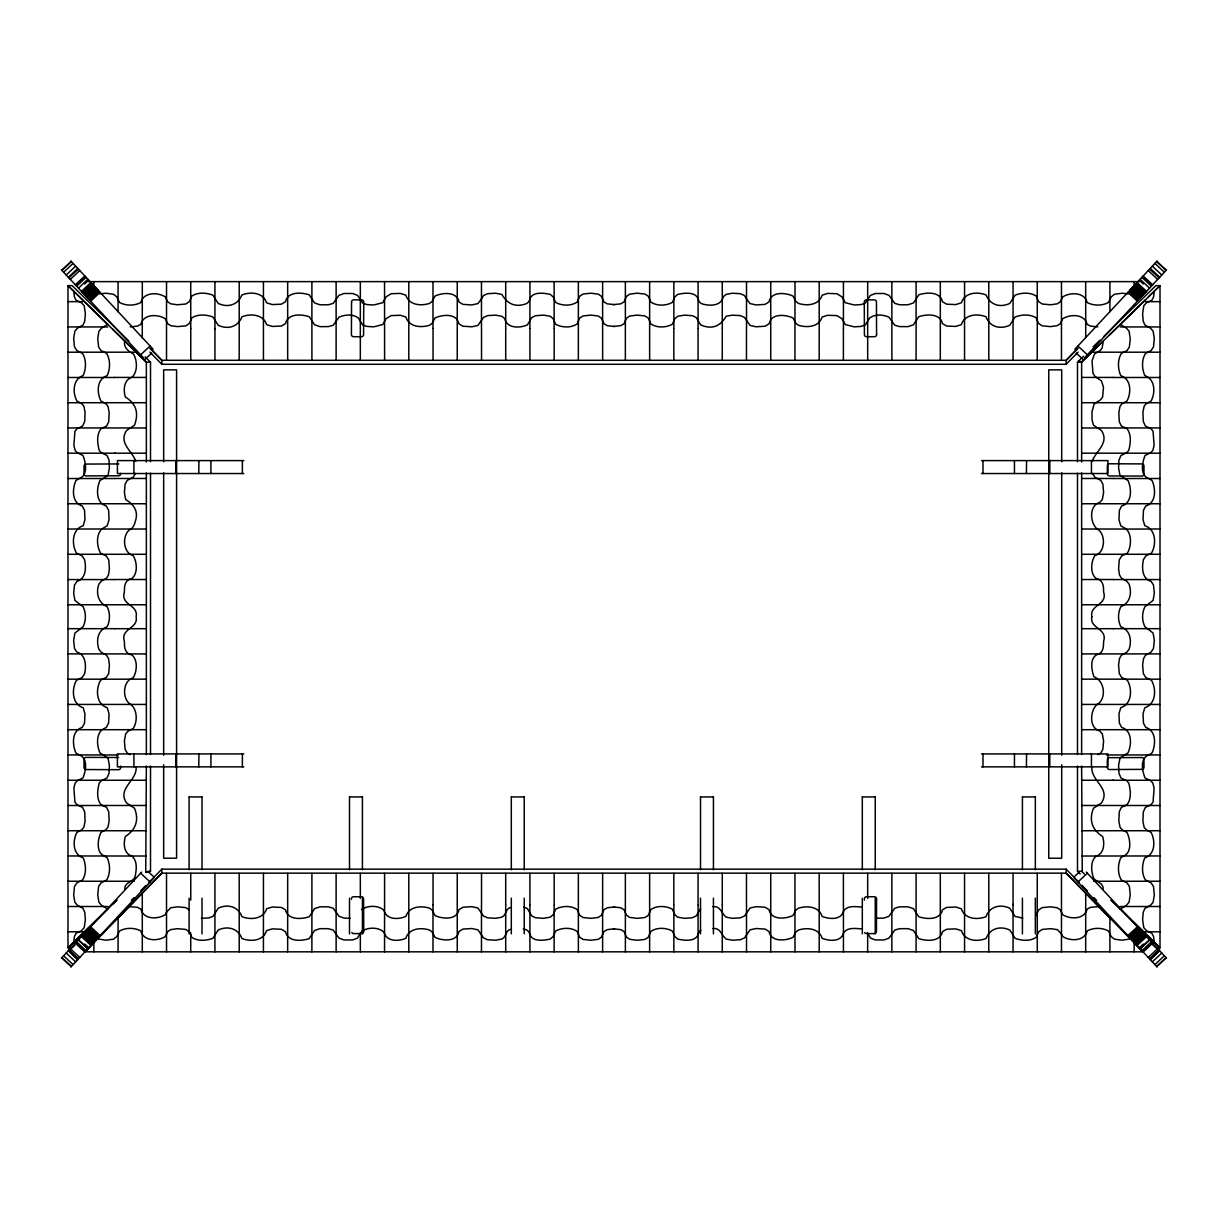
<?xml version="1.0" encoding="UTF-8"?>
<svg xmlns="http://www.w3.org/2000/svg" width="1228" height="1228" viewBox="0 0 1228 1228"><rect width="100%" height="100%" fill="white"/><g stroke="black" fill="none" stroke-linecap="round" stroke-linejoin="round"><path stroke-width="1.5" d="M120.636 766.057L120.62 767.5A2.18 2.072 -90 0 1 118.702 769.695L85.853 769.542A2.195 2.072 -90 0 1 83.995 767.316L84.041 759.441A2.18 2.072 -90 0 1 86.144 757.369L118.594 757.507M351.408 899.403L351.408 898.681A2.195 2.088 0 0 1 353.603 896.762L361.446 896.716A2.18 2.088 0 0 1 363.58 898.789L363.734 931.453A2.195 2.088 0 0 1 361.661 933.572L353.787 933.602A2.195 2.088 0 0 1 351.807 932.512M864.389 900.155L864.405 898.789A2.18 2.088 0 0 1 866.538 896.716L874.382 896.747A2.195 2.088 0 0 1 876.577 898.681L876.439 931.745A2.195 2.088 0 0 1 874.198 933.602L866.323 933.572A2.195 2.088 0 0 1 864.589 932.589M166.517 360.034L166.532 281.626M214.931 329.104L214.931 281.626M214.931 873.415L214.931 951.823M1013.054 360.034L1013.054 281.626M1013.054 951.823L1013.054 904.361M1091.845 767.592C1091.17 780.931 1111.14 788.56 1101.409 802.989L1097.632 805.461M1037.246 360.034L1037.276 281.626M1091.861 616.717C1089.359 604.56 1107.84 605.297 1103.604 592.003A38.252 36.241 -90 0 0 1103.527 589.624C1103.788 584.728 1101.654 579.155 1096.174 578.603C1089.957 573.537 1090.878 561.933 1094.854 555.624C1105.323 552.707 1105.952 535.101 1098.093 529.468M1061.468 328.413L1061.468 281.626M112.638 904.207L116.982 899.97L67.985 947.832L73.649 942.321L74.463 936.381L76.121 933.249L81.539 930.655L84.21 927.631L85.377 919.649L84.732 912.143L82.967 908.321L77.502 905.312L74.893 902.35L73.665 895.135L74.463 886.601L76.857 882.917L82.568 879.939C86.528 873.538 86.098 864.681 83.212 857.911C72.728 854.458 72.437 840.858 76.919 832.384L81.693 829.867L83.857 827.273L85.07 821.286L84.701 812.015L82.614 807.425L76.934 804.708L74.923 802.099L73.864 788.115L75.138 783.111L77.21 780.778L82.936 777.969C85.622 771.491 88.324 758.704 79.789 755.143A9.563 9.056 -90 0 1 79.175 754.944L75.983 752.994C72.13 744.797 71.638 730.537 82.215 727.436L84.532 723.139L84.962 713.79L83.166 707.742C71.961 704.273 71.439 689.154 76.458 680.358L82.199 677.503L84.609 673.681C86.405 665.729 85.776 654.463 76.888 652.083L74.494 648.461L73.649 640.31L74.908 633.034L82.997 626.833C86.19 620.723 86.19 612.726 83.013 606.632L74.908 600.415L73.665 593.155L74.509 584.989L76.903 581.366C86.114 578.849 86.221 567.597 84.609 559.784L82.199 555.946L76.458 553.091C71.47 544.311 71.915 529.253 83.166 525.722L84.978 519.674L84.548 510.311L82.215 506.013C71.638 502.897 72.13 488.652 75.998 480.455L79.175 478.506A9.563 9.056 -90 0 1 79.789 478.306C88.324 474.745 85.622 461.974 82.936 455.481L77.21 452.671L75.138 450.354L73.88 445.334L74.923 431.35L76.934 428.741L82.629 426.024L84.701 421.434L85.07 412.163L83.857 406.176L81.693 403.582L76.919 401.065C72.345 392.53 72.851 379.099 83.212 375.538C86.098 368.768 86.528 359.911 82.568 353.51L76.857 350.533L74.463 346.849L73.665 338.329L74.908 331.099L77.502 328.137L82.967 325.128L84.732 321.306L85.377 313.8L84.21 305.818L81.539 302.809L76.121 300.215L74.478 297.084L73.649 291.143L67.985 285.617L67.985 947.832L72.13 947.832L74.862 945.176M1081.638 461.989L1081.622 362.168L1159.999 285.617L1154.351 291.143L1153.522 297.084L1151.864 300.215L1146.461 302.809L1143.79 305.818L1142.608 313.8L1143.253 321.306L1145.018 325.128L1150.482 328.137L1153.092 331.099L1154.32 338.329L1153.522 346.849L1151.143 350.533L1145.432 353.51C1141.457 359.911 1141.886 368.768 1144.772 375.538C1155.134 379.099 1155.64 392.515 1151.066 401.065L1146.307 403.582L1144.143 406.176L1142.93 412.163L1143.283 421.434L1145.371 426.024L1151.05 428.741L1153.061 431.35L1154.12 445.334L1152.846 450.354L1150.79 452.671L1145.064 455.481C1142.378 461.974 1139.661 474.745 1148.211 478.306A9.563 9.056 -90 0 1 1148.825 478.506L1152.002 480.455C1155.855 488.652 1156.362 502.912 1145.77 506.013L1143.452 510.311L1143.022 519.674L1144.818 525.722C1156.085 529.237 1156.53 544.326 1151.526 553.091L1145.801 555.946L1143.375 559.784C1141.779 567.582 1141.871 578.864 1151.096 581.366L1153.491 584.989L1154.335 593.155L1153.077 600.415L1144.987 606.632C1141.81 612.726 1141.794 620.723 1144.987 626.833L1153.077 633.034L1154.335 640.31L1153.491 648.461L1151.096 652.083L1145.463 655.307L1143.544 658.622L1142.623 665.023L1143.375 673.681L1145.785 677.503L1151.526 680.358C1156.53 689.169 1156.07 704.12 1144.818 707.742L1143.022 713.79L1143.452 723.139L1145.77 727.436C1156.346 730.553 1155.855 744.797 1152.002 752.994L1148.825 754.944A9.563 9.056 -90 0 1 1148.195 755.143C1139.661 758.704 1142.378 771.491 1145.049 777.969L1150.774 780.778L1152.846 783.111L1154.12 788.115L1153.061 802.099L1151.05 804.708L1145.371 807.425L1143.283 812.015L1142.915 821.286L1144.128 827.273L1146.292 829.867L1151.066 832.384C1155.563 840.842 1155.256 854.473 1144.772 857.911C1141.886 864.681 1141.457 873.538 1145.417 879.939L1151.127 882.917L1153.522 886.601L1154.32 895.135L1153.092 902.35L1150.482 905.312L1145.018 908.321L1143.253 912.143L1142.608 919.649L1143.775 927.631L1146.445 930.655L1151.864 933.249L1153.522 936.381L1154.335 942.321L1159.999 947.832L1159.999 285.617L1155.855 285.617L1104.033 336.211M124.811 889.532C124.059 882.195 132.839 882.333 135.019 876.93C136.446 870.268 137.797 860.874 131.795 856.039C123.583 853.567 123.337 843.375 125.348 836.498C135.095 830.328 139.562 820.811 134.527 808.285L130.506 805.507M97.657 938.898L105.93 940.218L113.513 939.19L116.675 936.657L119.576 930.993C125.839 927.478 134.451 927.524 140.76 930.901C143.569 941.339 157.598 941.477 165.258 936.565L167.653 931.684L170.631 929.642L177.231 928.675L185.704 929.412L189.312 931.76L191.844 937.409C197.877 941.4 206.35 940.801 212.889 938.299L218.17 930.056C228.055 925.39 238.355 928.752 241.839 938.438C250.589 942.014 263.345 941.078 266.553 930.67L272.232 928.875L281.319 929.258L285.479 931.653C287.812 942.029 301.259 941.262 309.18 938.622L314.537 930.517L319.955 928.66L328.398 928.69L333.187 930.072L338.989 938.131L344.086 939.973L352.743 939.927L357.578 938.038L360.694 932.528M166.532 912.128L165.304 914.645C157.844 919.511 143.461 919.68 140.836 909.088L137.321 907.292L129.17 906.617L118.088 917.991L118.072 951.823M770.739 319.679L769.004 323.839L765.075 326.218L756.141 326.786L750.093 325.451L744.46 317.407L740.3 315.596L732.287 315.151L726.116 316.302C720.406 326.295 711.841 329.933 700.559 324.837L696.322 317.622L692.485 315.719L684.595 315.12L677.687 316.271L674.863 318.727L672.253 324.315C665.929 327.738 656.826 328.06 650.794 323.87L648.369 318.175L644.976 315.949L637.148 315.105L629.642 316.041L626.495 318.267L624.039 323.762L620.662 325.696L613.447 326.479M867.29 932.528L870.422 938.038L875.242 939.927L883.899 939.973L888.995 938.131L894.798 930.072L899.587 928.69L908.029 928.66L913.463 930.517L918.805 938.622C926.726 941.262 940.172 942.029 942.505 931.653L946.665 929.258L955.752 928.875L961.432 930.67C964.655 941.062 977.396 942.014 986.145 938.438C989.645 928.752 999.93 925.39 1009.815 930.056L1015.111 938.299C1021.65 940.801 1030.108 941.4 1036.14 937.409L1038.688 931.76L1042.28 929.412L1050.769 928.675L1057.369 929.642L1061.468 933.94M1092.183 461.344C1095.775 450.922 1109.744 443.032 1101.424 430.46L1097.632 427.989M481.468 298.834L483.51 295.534L487.669 293.692L495.667 293.231L501.868 294.413C507.195 303.73 515.023 307.706 525.983 303.823A6.201 5.91 0 0 0 529.391 300.323C531.448 291.205 543.467 292.893 550.221 294.382L553.107 296.838L555.701 302.456C562.025 305.91 571.158 306.217 577.175 302.027L579.631 296.286L583.039 294.045L590.898 293.185L598.374 294.152L601.505 296.409L603.946 301.904L607.307 303.853L614.537 304.636M481.468 298.895L477.922 303.592L471.874 304.943L462.925 304.375L458.98 301.965C457.016 291.297 442.525 292.51 435.065 296.04L432.179 301.367L429.585 303.408C420.667 306.232 409.016 305.127 405.839 295.18L400.328 293.4L391.164 293.722L386.114 296.808L382.706 302.717L373.711 304.989L366.896 304.59L362.705 303.07L357.578 295.411L352.743 293.523L344.086 293.477L338.989 295.319L333.187 303.377L328.398 304.774L319.955 304.79L314.537 302.932L309.18 294.827C301.213 292.218 287.874 291.404 285.479 301.796L281.319 304.191L272.232 304.575L266.553 302.779C263.375 292.417 250.573 291.42 241.839 295.012C238.201 304.544 228.208 308.228 218.17 303.393L212.889 295.15C206.35 292.648 197.877 292.049 191.844 296.04L189.312 301.689L185.704 304.037L177.231 304.774L170.631 303.807L167.653 301.766L165.258 296.884C157.598 291.972 143.569 292.111 140.76 302.564C134.451 305.925 125.839 305.972 119.576 302.456L116.675 296.792L113.513 294.259L105.93 293.231L99.637 293.86M102.538 427.927L100.926 428.787C96.291 434.773 97.426 443.569 99.284 450.476L101.341 452.718L107.036 455.511L109.016 460.116L109.415 467.899L108.156 474.699A11.175 10.591 -90 0 1 107.65 475.65L99.975 480.532C96.214 488.79 95.769 503.019 106.36 506.059L108.647 510.434L109.031 519.797L107.204 525.768L101.709 529.038L146.086 529.022M1125.477 805.507L1127.058 804.662C1131.694 798.676 1130.558 789.88 1128.716 782.973L1126.659 780.732L1120.949 777.953L1118.969 773.333L1118.585 765.566L1119.829 758.766A11.175 10.591 -90 0 1 1120.35 757.799L1128.01 752.917C1131.771 744.659 1132.231 730.43 1121.624 727.39L1119.353 723.016L1118.969 713.652L1120.78 707.681C1132.062 704.151 1132.416 689.046 1127.411 680.297L1121.671 677.472L1119.276 673.558L1118.57 664.855L1119.491 658.546L1121.425 655.261L1126.782 652.237L1129.085 649.305C1131.986 640.648 1130.328 630.087 1120.918 626.833C1117.726 620.723 1117.741 612.726 1120.918 606.617C1130.113 603.178 1132.124 592.94 1129.085 584.144L1126.782 581.212L1121.425 578.188L1119.491 574.904L1118.57 568.595L1119.276 559.891L1121.671 555.992L1127.411 553.153C1131.402 546.353 1131.894 534.671 1126.337 529.084L1159.999 529.007M135.387 473.455L133.084 477.354L127.252 480.363L125.102 484.185L124.412 492.443L125.624 499.504C132.378 503.572 137.95 509.528 136.093 518.508C135.08 522.391 134.098 527.518 130.291 529.483M190.754 328.551L190.724 281.626M166.578 912.005L170.769 907.753L177.477 906.832L185.858 907.615L189.358 909.979M1036.094 915.612L1038.627 909.979L1042.127 907.615L1050.508 906.832L1057.216 907.753L1060.271 909.764L1062.68 914.645C1070.156 919.511 1084.524 919.68 1087.164 909.088L1090.664 907.292L1098.814 906.617L1109.897 917.991M770.754 319.572C775.866 313.508 786.35 315.059 792.904 317.883L795.805 323.24L798.369 325.251C807.21 327.983 818.938 327.032 822.085 317.085L827.519 315.289L836.882 315.596L841.871 318.635L845.294 324.56L854.258 326.832L861.135 326.433L865.341 324.883L869.746 317.914C875.211 313.846 882.978 314.598 888.918 317.131L894.767 325.22L899.51 326.602L907.906 326.648L913.417 324.821L918.744 316.701C926.649 314.076 940.141 313.232 942.49 323.609L946.604 326.019L955.645 326.433L961.37 324.683C964.594 314.337 977.288 313.293 986.084 316.809C989.4 326.786 999.93 329.718 1009.738 325.282L1015.034 317.039C1021.573 314.491 1030 313.954 1036.094 317.837L1038.627 323.471L1042.127 325.834L1050.508 326.617L1057.216 325.696L1060.271 323.685L1062.68 318.804C1070.156 313.938 1084.524 313.769 1087.164 324.361L1090.664 326.157L1097.817 326.848M73.649 291.143L107.634 324.33L101.417 328.229L98.869 331.36L97.733 338.882L98.639 347.156L101.08 350.64L104.457 352.206M1154.335 942.321L1120.366 909.119L1126.567 905.22L1129.115 902.089L1130.251 894.567L1129.346 886.294L1126.905 882.809L1123.528 881.244M700.559 908.613L696.322 915.827L692.485 917.73L684.595 918.344L677.687 917.178L674.863 914.722L672.253 909.134C665.929 905.711 656.826 905.389 650.794 909.58L648.369 915.274L644.976 917.5L637.148 918.36L629.642 917.408L626.495 915.182L624.039 909.687L620.662 907.753L613.447 906.97M61.4 958.162L141.665 872.095M70.856 966.989L154.39 877.406L148.987 872.371M1074.822 349.289L1157.144 261.011M1084.278 358.1L1166.6 269.838M73.649 942.321L107.757 908.981M150.507 766.011L150.507 871.281L145.733 871.941L146.362 766.011M1097.54 427.958L1093.473 425.164L1092.045 419.776L1091.953 411.933L1094.117 403.935L1100.534 399.821L1102.637 396.951L1103.481 387.25L1101.439 380.895L1095.008 376.489L1092.935 373.158L1092.03 360.786L1094.501 354.002L1100.457 350.333L1102.145 348.031L1103.358 340.939L1081.622 362.168L1077.493 362.168L1077.493 461.697M1145.555 299.739L1109.068 335.367M145.733 871.941L150.507 871.281M1077.493 362.168L1083.572 356.181M148.588 882.732L161.82 869.163L1066.165 869.163L1066.165 873.154L1142.946 951.823L85.054 951.823L93.85 942.812L93.835 951.823M129.201 906.617L161.82 873.154L161.82 869.163M1077.493 348.675L1066.165 360.295L1066.165 364.286L161.82 364.286L149.908 352.083M131.381 900.354L134.021 897.653M140.652 890.868L145.932 885.434M85.054 951.823L161.82 873.154L1066.165 873.154L1098.799 906.617M1078.077 348.092L1066.165 360.295L161.82 360.295L149.908 348.092M1066.165 364.286L1078.077 352.083M1148.41 296.946L1154.351 291.143M1093.12 346.864L1099.935 340.202M61.738 270.191L71.193 261.38M61.907 270.375L71.362 261.564M63.626 272.217L73.081 263.406M66.205 274.98L75.66 266.169M68.4 277.344L77.748 268.41M68.829 277.804L78.392 269.101M70.303 279.37L79.743 270.559M75.353 284.789L84.809 275.978M75.952 285.433L85.392 276.607M76.627 286.17L86.083 277.344M78.485 288.15L87.848 279.232M84.701 283.99L88.754 280.214M81.478 291.358L90.933 282.547M81.923 291.834L91.379 283.023M82.245 292.187L91.701 283.361M82.522 292.479L91.977 283.653M82.583 292.54L92.177 283.883M82.875 292.863L92.238 283.944M83.965 294.029L93.42 285.218M83.995 294.06L93.451 285.249M84.179 294.259L93.635 285.449M84.425 294.52L93.85 285.663M84.532 294.643L93.988 285.817M84.809 294.935L94.264 286.109M84.947 295.088L94.402 286.277M85.146 295.303L94.51 286.385M85.331 295.503L94.71 286.6M85.622 295.81L95.016 286.922M85.914 296.132L95.354 287.291M86.267 296.501L95.723 287.69M86.758 297.022L96.214 288.196M86.896 297.176L96.275 288.273M87.142 297.437L96.705 288.733M87.388 297.698L96.828 288.872M87.986 298.343L97.565 289.654M88.17 298.542L93.574 293.507M88.431 298.834L97.887 290.008M88.677 299.079L98.133 290.268M88.892 299.31L98.424 290.591M89.905 300.415L99.361 291.589M90.657 301.198L100.097 292.387M140.637 354.8L150.092 345.989M144.935 359.405L151.689 353.111M1079.013 872.371L1073.61 877.406L1157.144 966.989M1077.908 882.011L1087.363 873.2M1127.903 935.613L1137.343 926.802M1128.639 936.411L1138.095 927.585M1139.031 928.598L1129.576 937.409L1139.108 928.69M1129.867 937.731L1139.323 928.921M1130.113 937.992L1139.569 929.166M1130.435 938.345L1139.83 929.458M1130.558 938.484L1140.014 929.657M1131.172 939.128L1140.612 930.302M1131.295 939.266L1140.689 930.379M1131.402 939.374L1140.858 930.563M1131.679 939.666L1141.18 930.916L1131.786 939.804M1132.277 940.31L1141.733 931.499M1132.646 940.709L1142.086 931.868M1132.922 941.001L1142.378 932.19M1132.968 941.062L1142.439 932.252M1133.214 941.308L1142.746 932.574M1133.398 941.508L1142.869 932.712M1133.597 941.722L1142.946 932.804M1133.736 941.891L1143.191 933.065M1140.643 935.751L1143.345 933.234M1134.15 942.336L1143.575 933.48M1134.365 942.551L1143.821 933.74M1134.58 942.782L1144.005 933.94M1145.125 935.137L1135.67 943.964L1145.279 935.291M1135.961 944.271L1145.417 935.46M1141.641 939.512L1145.693 935.736L1136.299 944.639M1136.621 944.977L1146.077 936.166M1137.067 945.453L1146.522 936.642M1139.246 947.786L1143.299 944.01M1140.075 948.676L1149.515 939.85M1140.152 948.768L1149.608 939.957M1141.917 950.656L1151.373 941.83M1142.608 951.393L1152.048 942.567M1143.191 952.022L1152.647 943.211M1148.257 957.441L1157.697 948.63M1149.608 958.899L1159.063 950.088L1149.715 959.007M1150.145 959.482L1159.6 950.656L1150.252 959.59M1152.34 961.831L1161.795 953.02M1154.919 964.594L1164.374 955.783M1156.638 966.436L1166.093 957.625M1156.807 966.62L1166.262 957.809M1123.589 855.993C1132.17 852.769 1130.343 838.924 1126.89 832.277L1122.116 829.806L1119.982 827.089L1118.831 820.933L1119.276 811.739L1121.41 807.333L1125.416 805.522M361.493 909.564C367.709 905.312 378.424 904.975 384.026 910.393C386.406 919.925 398.593 919.726 405.9 916.364C409.047 906.417 420.774 905.466 429.616 908.198L432.195 910.209L435.08 915.566C442.525 919.097 457.092 920.248 458.98 909.61L462.925 907.231L471.844 906.663L477.892 907.999L483.525 916.057L487.685 917.853L495.698 918.314L501.884 917.147C506.35 915.274 505.445 908.766 510.418 907.523M361.523 931.392C367.74 927.14 378.408 926.833 384.026 932.221C386.421 941.738 398.486 941.6 405.839 938.284C409.016 928.322 420.667 927.217 429.585 930.056L432.179 932.083L435.065 937.409C442.525 940.94 457.016 942.152 458.98 931.499L462.925 929.074L471.874 928.521L477.922 929.857L483.51 937.931L487.669 939.758L495.667 940.218L501.868 939.036C506.335 937.164 505.445 930.717 510.341 929.381M104.549 881.228L106.759 879.831C110.52 873.338 110.228 864.527 107.204 857.789L104.487 856.039M1123.497 352.206L1121.225 353.618C1117.465 360.111 1117.772 368.922 1120.78 375.661C1131.341 379.007 1131.433 392.868 1126.89 401.172L1122.116 403.644L1119.997 406.361L1118.831 412.516L1119.276 421.711L1121.41 426.116L1125.416 427.927M102.354 679.207L100.573 680.297C95.569 689.046 95.922 704.151 107.204 707.681L109.016 713.652L108.632 723.016L106.36 727.39L101.939 729.708L67.985 729.708M1097.709 703.966C1089.942 709.723 1088.561 728.112 1099.812 731.028L1102.36 733.96L1103.588 741.006L1102.882 749.264L1100.748 753.086L1097.832 754.652M67.985 679.176L102.446 679.176L106.314 677.472L108.709 673.558L109.415 664.855L108.494 658.546L106.56 655.261L101.203 652.237L98.9 649.305C95.999 640.648 97.657 630.087 107.066 626.833C110.244 620.723 110.259 612.726 107.066 606.617C98.378 603.009 95.569 593.17 98.915 584.144L101.203 581.212L106.56 578.188L108.494 574.904L109.415 568.595L108.709 559.891L106.329 555.992L102.446 554.273L146.086 554.288M129.907 529.468C122.032 535.132 122.677 552.661 133.146 555.624C137.106 561.933 138.043 573.537 131.81 578.603C126.33 579.155 124.197 584.728 124.458 589.624A38.252 36.241 90 0 0 124.396 592.003C120.144 605.297 138.626 604.56 136.124 616.717C138.626 628.889 120.144 628.153 124.396 641.461A38.252 36.241 -90 0 0 124.458 643.825C124.197 648.722 126.33 654.294 131.81 654.846C138.027 659.912 137.106 671.516 133.146 677.825C122.662 680.742 122.048 698.348 129.907 703.982M1098.093 703.982C1106.735 697.412 1104.371 680.512 1093.918 676.766C1091.523 670.058 1089.436 657.778 1097.525 654.37C1102.437 653.618 1103.481 647.97 1103.527 643.825A38.252 36.241 -90 0 0 1103.588 641.461C1107.84 628.153 1089.359 628.889 1091.861 616.732M102.385 679.207L146.086 679.161M1123.543 352.206L1126.905 350.64L1129.346 347.156L1130.251 338.882L1129.115 331.36L1126.583 328.229L1120.366 324.33M104.457 881.244L101.08 882.809L98.639 886.294L97.733 894.567L98.869 902.089L101.417 905.22L107.634 909.119M130.506 427.958L134.527 425.164C139.347 411.748 135.433 403.429 125.348 396.951C123.153 389.813 123.828 379.713 132.148 377.18C137.874 371.424 137.306 360.633 133.499 354.002C128.464 351.361 123.445 347.647 124.627 340.939M1097.54 805.491L1093.473 808.285C1088.422 820.811 1092.874 830.328 1102.637 836.498C1104.832 843.621 1104.187 853.752 1095.836 856.269C1090.157 861.734 1091.155 871.588 1093.672 878.373C1096.88 882.195 1103.726 883.024 1103.174 889.532M1123.497 856.039L1120.78 857.789C1117.756 864.527 1117.465 873.338 1121.225 879.831L1123.497 881.244M1130.328 938.898L1122.07 940.218L1114.487 939.19L1111.309 936.657L1108.423 930.993C1102.161 927.478 1093.534 927.524 1087.225 930.901C1084.539 941.462 1070.309 941.385 1062.742 936.565L1061.468 933.986M102.569 427.927L106.59 426.116L108.709 421.711L109.154 412.516L108.003 406.361L105.869 403.644L101.095 401.172C96.567 392.853 96.659 379.007 107.204 375.661C110.228 368.922 110.52 360.111 106.759 353.618L104.549 352.221M130.368 427.989L126.576 430.46C118.241 443.032 132.225 450.922 135.801 461.344M613.447 304.636L620.693 303.853L624.039 301.904L626.48 296.409L629.626 294.152L637.086 293.185L644.961 294.045L648.353 296.286L650.809 302.027C656.842 306.217 665.96 305.91 672.284 302.456L674.893 296.838L677.764 294.382C684.518 292.893 696.537 291.205 698.594 300.323A6.201 5.91 0 0 0 702.002 303.823C709.554 306.202 721.266 306.263 723.307 296.7L726.132 294.413L732.318 293.231L740.315 293.692L744.475 295.534L746.517 298.834M614.537 928.813L607.307 929.611L603.946 931.545L601.505 937.041L598.374 939.297L590.898 940.264L583.039 939.405L579.631 937.164L577.175 931.423C571.158 927.232 562.025 927.539 555.701 930.993L553.107 936.611L550.221 939.067C543.451 940.617 531.463 942.168 529.391 933.126A6.201 5.91 0 0 0 525.983 929.642L523.266 928.844M614.537 906.97L607.323 907.753L603.961 909.687L601.49 915.182L598.343 917.408L590.852 918.36L583.008 917.5L579.616 915.274L577.191 909.58C571.158 905.389 562.056 905.711 555.731 909.134L553.137 914.722L550.298 917.178L543.39 918.344L535.5 917.73L531.663 915.827L527.426 908.613L523.911 907.139M130.183 326.848L137.321 326.157L140.836 324.361C143.461 313.769 157.844 313.938 165.304 318.804L167.714 323.685L170.769 325.696L177.477 326.617L185.858 325.834L189.358 323.471L191.89 317.837C197.984 313.954 206.411 314.491 212.951 317.039L218.246 325.282C228.285 329.979 238.355 326.525 241.916 316.809C250.712 313.293 263.391 314.337 266.614 324.683L272.355 326.433L281.396 326.019L285.495 323.609C287.843 313.232 301.336 314.076 309.241 316.701L314.583 324.821L320.078 326.648L328.475 326.602L333.218 325.22L339.066 317.131C345.022 314.598 352.774 313.846 358.238 317.914L362.659 324.883L366.85 326.433L373.726 326.832L382.706 324.56L386.114 318.635L391.103 315.596L400.466 315.289L405.9 317.085C409.047 327.032 420.774 327.983 429.616 325.251L432.195 323.24L435.08 317.883C441.635 315.059 452.119 313.508 457.23 319.572M201.377 918.329L208.898 917.915L212.951 916.41L218.246 908.183C228.285 903.486 238.355 906.924 241.916 916.656C250.712 920.171 263.391 919.112 266.614 908.766L272.355 907.016L281.396 907.431L285.495 909.841C287.843 920.217 301.336 919.373 309.241 916.748L314.583 908.628L320.078 906.801L328.475 906.847L333.218 908.244L339.066 916.318L344.239 918.13L350.118 918.314M67.985 453.193L115.263 453.193M1112.721 780.256L1159.999 780.256M1081.914 453.193L1159.999 453.193M146.086 780.256L67.985 780.256M88.57 281.626L1139.43 281.626M67.985 301.643L82.967 301.643M1145.033 301.643L1159.999 301.643M67.985 326.94L107.757 326.94M1120.228 326.94L1159.999 326.94M67.985 352.206L136.185 352.19M1091.799 352.19L1159.999 352.206M1078.123 361.508L1082.252 361.508M150.507 461.697L150.507 362.168L146.362 362.168L67.985 285.617L72.13 285.617L128.879 341.046M114.48 377.426L146.086 377.426M1081.914 377.426L1113.52 377.426M67.985 377.487L114.803 377.487M1113.197 377.487L1159.999 377.487M67.985 402.738L146.086 402.707M1081.914 402.707L1159.999 402.738M67.985 427.943L146.086 427.973M1081.914 427.973L1159.999 427.943M114.726 453.209L146.086 453.193M243.819 460.607L117.397 460.607L117.427 473.532L243.819 473.532M981.54 460.607L1107.948 460.607L1107.932 473.532L981.54 473.532M114.542 478.475L146.086 478.475M1081.914 478.475L1113.443 478.475M67.985 478.521L114.695 478.521M1113.305 478.521L1159.999 478.521M67.985 503.741L146.086 503.756M1081.914 503.756L1159.999 503.741M67.985 529.007L101.77 529.007C95.83 534.932 96.736 546.26 100.573 553.153L102.354 554.258M1081.914 529.022L1126.322 529.038L1120.78 525.768L1118.969 519.797L1119.353 510.434L1121.624 506.059C1132.216 503.004 1131.771 488.79 1128.01 480.532L1120.35 475.65A11.175 10.591 -90 0 1 1119.829 474.699L1118.585 467.899L1118.969 460.116L1120.964 455.511L1126.659 452.718L1128.716 450.476C1130.558 443.569 1131.694 434.773 1127.074 428.787L1125.493 427.943M67.985 554.273L102.446 554.273M1081.914 554.288L1159.999 554.273M114.649 579.524L146.086 579.524M1081.914 579.524L1113.335 579.524M67.985 579.57L114.634 579.57M1113.366 579.57L1159.999 579.57M67.985 604.775L146.086 604.759M1081.914 604.759L1159.999 604.775M67.985 628.675L114.588 628.675M1113.397 628.675L1159.999 628.675M114.649 628.69L146.086 628.69M1081.914 628.69L1113.335 628.69M67.985 653.895L146.086 653.925M1081.914 653.925L1159.999 653.895M1081.914 679.161L1159.999 679.176M67.985 704.442L146.086 704.427M1081.914 704.427L1159.999 704.442M146.086 729.693L101.939 729.708C96.014 735.311 96.858 745.903 99.975 752.917L107.634 757.799A11.175 10.591 90 0 1 108.156 758.766L109.399 765.566L109.016 773.333L107.036 777.953L101.325 780.732L99.268 782.973C97.426 789.88 96.291 798.676 100.926 804.662L102.446 805.461M1081.914 729.693L1159.999 729.708M243.819 753.915L117.397 753.915L117.397 766.855L243.819 766.855M981.54 753.915L1107.948 753.915L1107.932 766.855L981.54 766.855M67.985 754.928L117.98 754.974M1106.551 754.974L1159.999 754.928M1081.914 780.256L1113.274 780.24M189.097 796.941L202.021 796.941M349.504 796.941L362.429 796.941M511.308 796.941L524.233 796.941M700.513 796.941L713.437 796.941M862.317 796.941L875.242 796.941M1022.417 796.941L1035.342 796.941M67.985 805.507L146.086 805.476M1081.914 805.476L1159.999 805.507M67.985 830.727L146.086 830.742M1081.914 830.742L1159.999 830.727M67.985 855.962L146.086 856.023M1081.914 856.023L1159.999 855.962M1077.493 766.011L1077.493 871.281L1081.622 871.281L1084.324 873.922M67.985 881.244L134.297 881.274M1093.688 881.274L1159.999 881.244M67.985 906.51L107.757 906.51M1120.228 906.51L1159.999 906.51M67.985 931.806L82.951 931.806M1145.033 931.806L1159.999 931.806M118.732 463.938L85.837 464.077A2.164 2.042 -90 0 0 84.011 466.272L84.041 473.87A2.149 2.042 -90 0 0 86.114 475.911L118.625 475.773A2.149 2.042 -90 0 0 120.666 473.67L120.666 473.363M1022.847 918.13L1015.034 916.41L1009.738 908.183C999.93 903.731 989.4 906.663 986.084 916.656C977.273 920.14 964.609 919.158 961.37 908.766L955.645 907.016L946.604 907.431L942.49 909.841C940.141 920.217 926.649 919.373 918.744 916.748L913.417 908.628L907.906 906.801L899.51 906.847L894.767 908.244L888.918 916.318L883.746 918.13L876.316 918.206M861.089 928.859C855.256 928.414 846.844 927.155 843.406 933.219C840.95 942.275 828.854 941.032 822.146 938.284C818.969 928.261 807.333 927.263 798.415 930.056L795.821 932.083L792.935 937.409C785.475 940.94 770.969 942.152 769.004 931.499L765.059 929.074L756.11 928.521L750.062 929.857L744.475 937.931L740.315 939.758L732.318 940.218L726.132 939.036C721.511 935.567 720.529 927.432 712.9 928.537M614.537 326.479L607.323 325.696L603.961 323.762L601.49 318.267L598.343 316.041L590.852 315.105L583.008 315.949L579.616 318.175L577.191 323.87C571.158 328.06 562.056 327.738 555.731 324.315L553.137 318.727L550.298 316.271L543.39 315.12L535.5 315.719L531.663 317.622L527.426 324.837C519.935 328.306 506.903 328.613 504.693 318.589L501.884 316.302L495.698 315.151L487.685 315.596L483.525 317.407L477.892 325.451L471.844 326.786L462.925 326.218L458.98 323.839L457.261 319.679M861.135 907.016C855.302 906.602 846.844 905.282 843.436 911.376C840.934 920.417 828.793 919.189 822.085 916.364C818.923 906.356 807.226 905.496 798.369 908.198L795.805 910.209L792.904 915.566C785.459 919.097 770.908 920.248 769.004 909.61L765.075 907.231L756.141 906.663L750.093 907.999L744.46 916.057L740.3 917.853L732.287 918.314L726.116 917.147C721.542 913.632 720.468 905.573 712.839 906.678M613.447 928.813L620.693 929.611L624.039 931.545L626.48 937.041L629.626 939.297L637.086 940.264L644.961 939.405L648.353 937.164L650.809 931.423C656.842 927.232 665.96 927.539 672.284 930.993L674.893 936.611L677.764 939.067C684.533 940.617 696.522 942.168 698.594 933.126A6.201 5.91 0 0 1 700.85 930.256M1128.348 293.86L1122.07 293.231L1114.487 294.259L1111.309 296.792L1108.423 302.456C1102.161 305.972 1093.534 305.925 1087.225 302.564C1084.539 291.988 1070.309 292.064 1062.742 296.884L1060.332 301.766L1057.369 303.807L1050.769 304.774L1042.28 304.037L1038.688 301.689L1036.14 296.04C1030.108 292.049 1021.65 292.648 1015.111 295.15L1009.815 303.393C999.776 308.228 989.799 304.529 986.145 295.012C977.411 291.42 964.625 292.417 961.432 302.779L955.752 304.575L946.665 304.191L942.505 301.796C940.172 291.435 926.726 292.187 918.805 294.827L913.463 302.932L908.029 304.79L899.587 304.774L894.798 303.377L888.995 295.319L883.899 293.477L875.242 293.523L870.422 295.411L865.279 303.07L861.089 304.59L854.274 304.989L845.294 302.717L841.871 296.808L836.836 293.722L827.657 293.4L822.146 295.18C818.984 305.127 807.318 306.232 798.415 303.408L795.821 301.367L792.935 296.04C785.475 292.51 770.969 291.297 769.004 301.965L765.059 304.375L756.11 304.943L750.062 303.592L746.517 298.895M130.368 805.461L126.576 802.989C116.844 788.56 136.815 780.931 136.139 767.592M102.569 805.522L106.575 807.333L108.709 811.739L109.154 820.933L108.003 827.089L105.869 829.806L101.095 832.277C97.641 838.924 95.83 852.785 104.395 855.993M130.153 754.652L127.236 753.086L125.102 749.264L124.412 741.006L125.624 733.96L128.172 731.028L133.1 728.634C137.797 721.696 137.429 709.17 130.291 703.966M1097.709 529.483C1089.942 523.727 1088.561 505.337 1099.812 502.421L1102.36 499.504L1103.588 492.443L1102.898 484.185L1100.748 480.363L1094.915 477.354L1092.598 473.455M1156.807 261.38L1166.262 270.191M1156.638 261.564L1166.093 270.375M1154.919 263.406L1164.374 272.217M1152.34 266.169L1161.795 274.98M1150.268 268.379L1159.692 277.236M1149.608 269.101L1159.171 277.804M1148.257 270.559L1157.697 279.37M1143.191 275.978L1152.647 284.789M1142.608 276.607L1152.048 285.433M1141.917 277.344L1151.373 286.17M1140.152 279.232L1149.515 288.15M1139.246 280.214L1143.299 283.99M1137.067 282.547L1146.522 291.358M1136.621 283.023L1146.077 291.834M1136.299 283.361L1145.693 292.264M1136.023 283.653L1145.478 292.479M1145.279 292.709L1135.793 283.898L1145.217 292.771M1134.58 285.218L1144.035 294.029M1134.549 285.249L1144.005 294.06M1134.365 285.449L1143.821 294.259M1134.15 285.663L1143.575 294.52M1134.012 285.817L1143.345 294.766M1133.736 286.109L1143.191 294.935M1133.597 286.277L1143.053 295.088M1133.398 286.492L1142.946 295.211M1133.183 286.707L1142.746 295.426M1132.922 286.999L1142.439 295.748M1132.646 287.291L1142.086 296.132M1132.277 287.69L1141.733 296.501M1131.786 288.196L1141.242 297.022L1131.679 288.334M1131.402 288.626L1140.751 297.544M1131.234 288.795L1140.612 297.698M1130.558 289.516L1139.891 298.481M1134.426 293.507L1139.83 298.542M1130.113 290.008L1139.569 298.834M1129.867 290.268L1139.323 299.079M1129.668 290.483L1139.031 299.402M1128.639 291.589L1138.095 300.415M1127.903 292.387L1137.343 301.198M1077.908 345.989L1087.363 354.8M1076.311 353.111L1083.065 359.405M140.637 873.2L150.092 882.011M90.657 926.802L100.097 935.613M89.905 927.585L99.361 936.411M88.969 928.598L98.424 937.409L88.892 928.69M88.677 928.921L98.133 937.731M88.431 929.166L97.887 937.992M88.17 929.458L97.565 938.345M87.986 929.657L97.442 938.484M96.843 939.113L87.372 930.317L96.705 939.266M87.142 930.563L96.598 939.374M86.896 930.824L96.275 939.727M86.758 930.977L96.214 939.804M86.267 931.499L95.723 940.31M85.899 931.899L95.37 940.694M85.622 932.19L95.078 941.001M85.576 932.252L95.016 941.078M85.331 932.497L94.71 941.4M85.146 932.697L94.587 941.538M85.054 932.789L94.402 941.722M84.809 933.065L94.264 941.891M84.655 933.234L87.357 935.751M84.425 933.48L93.988 942.183M84.179 933.74L93.635 942.551M83.995 933.94L93.42 942.782M82.875 935.137L92.33 943.964M82.752 935.275L92.177 944.117M82.583 935.46L92.039 944.271M86.359 939.512L82.307 935.736L91.701 944.639M81.923 936.166L91.379 944.977M81.478 936.642L90.933 945.453M84.701 944.01L88.754 947.786M78.485 939.85L87.925 948.676M78.392 939.957L87.848 948.768M76.627 941.83L86.083 950.656M75.952 942.567L85.392 951.393M75.353 943.211L84.809 952.022M70.303 948.63L79.743 957.441M78.392 958.899L68.937 950.088L78.285 959.007M77.855 959.482L68.4 950.656L77.732 959.621M66.205 953.02L75.66 961.831M63.626 955.783L73.081 964.594M61.907 957.625L71.362 966.436M61.738 957.809L71.193 966.62M1111.355 900.324L1159.999 947.832L1155.855 947.832L1151.803 943.871M1077.493 871.281L1080.195 873.922M145.104 356.887L150.507 362.168M112.638 329.242L146.362 362.168L146.362 461.989M1111.002 899.97L1120.366 909.119M1066.165 869.163L1079.397 882.732M1082.052 885.434L1087.348 890.868M1093.964 897.653L1096.604 900.354M1142.915 951.823L1134.135 942.812L1134.165 951.823M150.491 348.675L161.82 360.295L161.82 364.286M1082.252 871.941L1081.622 766.011M1086.335 872.095L1166.6 958.162M70.856 261.011L153.178 349.289M61.4 269.838L143.722 358.1M867.659 933.219L867.659 951.823M1134.165 281.626L1134.165 287.03M1109.912 281.626L1109.912 311.805M1109.912 917.991L1109.912 951.823M1091.446 460.607L1091.446 473.532M1091.446 753.915L1091.446 766.855M1085.675 281.626L1085.721 337.807M1085.721 893.201L1085.675 951.823M1081.638 472.903L1081.622 754.529M1077.493 473.179L1077.493 754.529M1061.698 461.774L1061.698 369.843L1048.758 369.843L1048.758 858.218L1061.698 858.218L1061.698 764.737M1061.698 472.857L1061.698 755.205M1061.468 328.352L1061.468 360.034M1061.468 873.415L1061.468 951.823M1049.602 460.607L1049.602 473.532M1049.602 753.915L1049.602 766.855M1049.433 460.607L1049.433 473.532M1049.433 753.915L1049.433 766.855M1037.246 873.415L1037.276 951.823M1035.342 796.957L1035.342 869.808M1035.342 898.175L1035.342 933.863M1026.562 460.607L1026.424 473.532M1026.562 753.915L1026.424 766.855M1022.417 796.957L1022.417 869.808M1022.417 898.175L1022.417 933.863M1014.451 460.607L1014.451 473.532M1014.451 753.915L1014.451 766.855M1013.054 873.415L1013.039 904.898M988.77 281.626L988.801 360.034M988.801 873.415L988.77 951.823M982.983 460.607L982.983 473.532M982.983 753.915L982.983 766.855M964.563 281.626L964.548 360.034M964.548 873.415L964.563 951.823M940.326 281.626L940.31 360.034M940.31 873.415L940.326 951.823M916.103 281.626L916.088 360.034M916.088 873.415L916.103 951.823M891.85 281.626L891.881 360.034M891.881 873.415L891.85 951.823M875.242 796.957L875.242 869.808M875.242 898.175L875.242 933.863M867.659 281.626L867.674 360.034M867.674 873.415L867.674 898.42M862.317 796.957L862.317 869.808M862.317 898.175L862.317 933.863M843.436 281.626L843.436 328.398M843.436 905.051L843.436 951.823M843.39 328.505L843.39 360.034M843.39 873.415L843.39 904.944M819.199 281.626L819.183 360.034M819.183 873.415L819.199 951.823M794.992 281.626L794.946 360.034M794.946 873.415L794.992 951.823M770.739 281.626L770.739 360.034M770.739 873.415L770.739 951.823M746.517 281.626L746.517 328.29M746.471 328.567L746.471 360.034M746.471 873.415L746.471 904.882M746.517 905.174L746.517 951.823M722.279 281.626L722.279 328.29M722.279 328.567L722.279 360.034M722.279 873.415L722.279 904.882M722.279 905.174L722.279 951.823M713.437 796.957L713.437 869.808M713.437 898.175L713.437 933.863M700.513 796.957L700.513 869.808M700.513 898.175L700.513 933.863M698.087 281.626L698.087 328.244M698.087 905.205L698.087 951.823M698.072 328.582L698.072 360.034M698.072 873.415L698.072 904.867M673.865 281.626L673.865 328.244M673.819 328.628L673.819 360.034M673.819 873.415L673.819 904.821M673.865 905.205L673.865 951.823M649.627 281.626L649.627 328.244M649.627 328.628L649.627 360.034M649.627 873.415L649.627 904.821M649.627 905.205L649.627 951.823M625.374 281.626L625.374 328.183M625.359 328.659L625.359 360.034M625.359 873.415L625.359 904.806M625.374 905.282L625.374 951.823M602.61 281.626L602.61 328.183M602.641 328.659L602.641 360.034M602.641 873.415L602.641 904.806M602.61 905.282L602.61 951.823M578.373 281.626L578.373 328.244M578.357 328.628L578.357 360.034M578.357 873.415L578.357 904.821M578.373 905.205L578.373 951.823M554.12 281.626L554.12 328.244M554.181 328.628L554.181 360.034M554.181 873.415L554.181 904.821M554.12 905.205L554.12 951.823M529.913 281.626L529.913 328.244M529.913 328.582L529.913 360.034M529.913 873.415L529.913 904.867M529.913 905.205L529.913 951.823M524.233 796.957L524.233 869.808M524.233 898.175L524.233 933.863M511.308 796.957L511.308 869.808M511.308 898.175L511.308 933.863M505.706 281.626L505.706 328.29M505.706 328.567L505.706 360.034M505.706 873.415L505.706 904.882M505.706 905.174L505.706 951.823M481.468 281.626L481.468 328.29M481.529 328.567L481.529 360.034M481.529 873.415L481.529 904.882M481.468 905.174L481.468 951.823M457.261 281.626L457.246 360.034M457.246 873.415L457.261 951.823M433.039 328.521L433.039 360.034M433.039 873.415L433.039 904.929M432.993 281.626L432.993 328.352M432.993 905.097L432.993 951.823M408.801 281.626L408.801 360.034M408.801 873.415L408.801 951.823M384.548 281.626L384.594 360.034M384.594 873.415L384.548 951.823M362.429 796.957L362.429 869.808M362.429 898.175L362.429 933.863M360.341 281.626L360.326 360.034M360.326 873.415L360.326 898.42M360.341 933.219L360.341 951.823M349.504 796.957L349.504 869.808M349.504 898.175L349.504 933.863M336.134 281.626L336.119 360.034M336.119 873.415L336.134 951.823M311.881 281.626L311.912 360.034M311.912 873.415L311.881 951.823M287.659 281.626L287.674 360.034M287.674 873.415L287.659 951.823M263.421 281.626L263.437 360.034M263.437 873.415L263.421 951.823M242.376 460.607L242.376 473.532M242.376 753.915L242.376 766.855M239.23 281.626L239.184 360.034M239.184 873.415L239.23 951.823M214.946 328.551L214.931 360.034M210.909 460.607L210.909 473.532M210.909 753.915L210.909 766.855M202.021 796.957L202.021 869.808M202.021 898.175L202.021 933.863M198.936 460.607L198.782 473.532M198.936 753.915L198.782 766.855M190.754 328.352L190.754 360.034M190.754 873.415L190.754 900.139M190.724 932.927L190.724 951.823M189.097 796.957L189.097 869.808M189.097 898.175L189.097 933.863M175.757 460.607L175.926 473.532M175.757 753.915L175.926 766.855M166.517 873.415L166.532 951.823M163.662 461.774L163.662 369.843L176.586 369.843L176.586 858.218L163.662 858.218L163.662 764.737M163.662 472.857L163.662 755.205M150.507 473.179L150.507 754.529M146.362 472.903L146.362 754.529M142.31 281.626L142.264 337.807M142.264 893.201L142.31 951.823M133.913 460.607L133.913 473.532M133.913 753.915L133.913 766.855M118.072 281.626L118.072 311.805M93.835 281.626L93.835 287.03M1107.334 473.486L1107.334 473.793A2.18 2.072 -90 0 0 1109.391 475.942L1141.856 476.08A2.18 2.072 -90 0 0 1143.959 474.008L1143.989 466.133A2.195 2.072 -90 0 0 1142.132 463.908L1109.283 463.77A2.18 2.072 -90 0 0 1107.364 465.949L1107.334 473.486M351.546 302.272L351.408 334.768A2.195 2.088 0 0 0 353.603 336.702L361.446 336.733A2.18 2.088 0 0 0 363.58 334.661L363.734 301.996A2.195 2.088 0 0 0 361.661 299.878L353.787 299.847A2.195 2.088 0 0 0 351.546 301.704L351.546 302.272M876.577 334.062L876.577 334.768A2.195 2.088 0 0 1 874.382 336.702L866.538 336.733A2.18 2.088 0 0 1 864.405 334.661L864.266 301.996A2.195 2.088 0 0 1 866.323 299.878L874.198 299.847A2.195 2.088 0 0 1 876.439 301.704L876.577 334.062M1142.163 769.373L1109.252 769.526A2.149 2.042 -90 0 1 1107.364 767.362L1107.334 759.794A2.149 2.042 -90 0 1 1109.36 757.676L1141.871 757.538A2.149 2.042 -90 0 1 1143.943 759.579L1143.989 767.178A2.164 2.042 -90 0 1 1142.163 769.373"/></g></svg>
